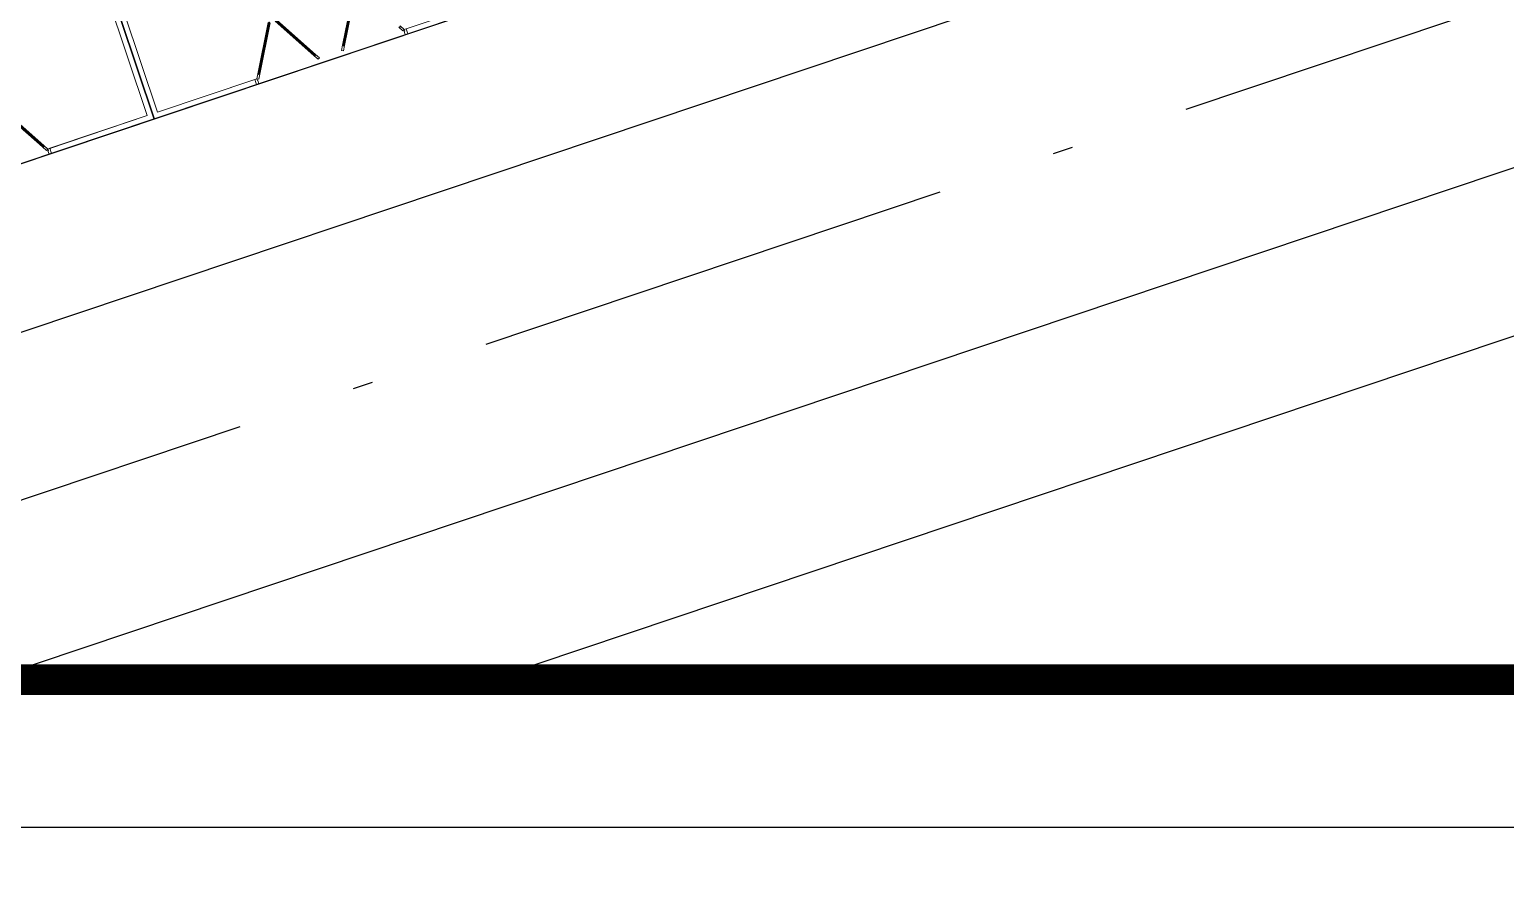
# Model space of a CAD drawing. Header units: metres. Extents: x 568006 to 1139366, y 2064802 to 4131555.
# Drawn here: x 569482.99 to 569510.72, y 2064982.94 to 2064999.03 of the extents above; entities that cross this region are included whole.
import ezdxf
from ezdxf.enums import TextEntityAlignment as Align
from ezdxf.xclip import XClip

# ---------------------------------------------------------------- set-up
doc = ezdxf.new("R2010")
doc.units = ezdxf.units.M
doc.header["$XCLIPFRAME"] = 0
doc.linetypes.add('ACAD_ISO10W100', pattern=[18.5, 12, -3, 0.5, -3])
doc.linetypes.add('CENTER', pattern=[2, 1.25, -0.25, 0.25, -0.25])
doc.layers.get('DEFPOINTS').update_dxf_attribs({"color": 152, "linetype": 'CONTINUOUS'})
for name, color, linetype, lineweight in [('-DOOR', 137, 'CONTINUOUS', 9), ('-LINE1', 7, 'CONTINUOUS', 18), ('A-KY HIEU', 34, 'CONTINUOUS', 20), ('E- RANH GIOI', 1, 'CENTER', 13), ('hung-demlonha', 7, 'CONTINUOUS', 15)]:
    doc.layers.add(name, color=color, linetype=linetype, lineweight=lineweight)
for name, color, linetype in [('datOBt', 42, 'CONTINUOUS'), ('datoHonHop', 42, 'CONTINUOUS'), ('ghi_chu', 7, 'CONTINUOUS'), ('LogDg', 7, 'CONTINUOUS'), ('loKBT', 42, 'CONTINUOUS'), ('TimDg', 222, 'CONTINUOUS'), ('ViaHeS', 32, 'CONTINUOUS')]:
    doc.layers.add(name, color=color, linetype=linetype)
doc.styles.add('QH1', font='arialbd.ttf', dxfattribs={"width": 0.8})

# ---------------------------------------------------------------- blocks, each defined once
blk = doc.blocks.new('A$C33BC4D2A')
at = {"layer": 'A-KY HIEU', "color": 0, "const_width": 1.022}
blk.add_lwpolyline([(14.345, -292.097), (14.345, -4.903), (414.985, -4.903), (414.985, -292.097)], close=True, dxfattribs=at)
at = {"layer": 'DEFPOINTS', "color": 125}
blk.add_lwpolyline([(0, -297), (420, -297), (420, 0), (0, 0)], close=True, dxfattribs=at)
blk = doc.blocks.new('A$C249437F6')
at = {"layer": '-DOOR'}
for p, q in [((29.929, 24.16), (30.419, 23.312)), ((30.449, 23.329), (29.959, 24.178)), ((30.988, 23.329), (31.478, 24.178)), ((31.508, 24.16), (31.018, 23.312)), ((31.608, 24.16), (32.098, 23.312)), ((32.129, 23.329), (31.639, 24.178)), ((29.219, 23.143), (29.219, 23.243)), ((32.219, 23.143), (32.219, 23.243))]:
    blk.add_line(p, q, dxfattribs=at)
for points in [[(29.944, 24.18), (29.935, 24.175), (30.435, 23.309), (30.444, 23.314)], [(31.494, 24.18), (31.503, 24.175), (31.003, 23.309), (30.994, 23.314)], [(31.623, 24.18), (31.614, 24.175), (32.114, 23.309), (32.123, 23.314)], [(29.32, 23.323), (29.315, 23.314), (29.323, 23.309), (29.328, 23.318), (29.339, 23.312), (29.289, 23.225), (29.259, 23.243), (29.309, 23.329)], [(30.439, 23.323), (30.444, 23.314), (30.435, 23.309), (30.43, 23.318), (30.419, 23.312), (30.469, 23.225), (30.499, 23.243), (30.449, 23.329)], [(30.999, 23.323), (30.994, 23.314), (31.003, 23.309), (31.008, 23.318), (31.018, 23.312), (30.968, 23.225), (30.938, 23.243), (30.988, 23.329)], [(32.118, 23.323), (32.123, 23.314), (32.114, 23.309), (32.109, 23.318), (32.098, 23.312), (32.148, 23.225), (32.179, 23.243), (32.129, 23.329)], [(29.269, 23.208), (29.259, 23.208), (29.259, 23.243), (29.219, 23.243), (29.219, 23.143), (29.269, 23.143)], [(32.169, 23.208), (32.179, 23.208), (32.179, 23.243), (32.219, 23.243), (32.219, 23.143), (32.169, 23.143)]]:
    blk.add_lwpolyline(points, close=True, dxfattribs=at)
at = {"layer": '-LINE1', "lineweight": 18}
blk.add_line((32.219, 23.243), (34.149, 23.243), dxfattribs=at)
at = {"layer": '-LINE1', "ltscale": 10}
blk.add_lwpolyline([(21.749, 23.143), (34.249, 23.143), (34.249, 43.143), (21.749, 43.143)], close=True, dxfattribs=at)
blk.add_lwpolyline([(32.179, 23.243), (34.149, 23.243), (34.149, 43.043), (21.849, 43.043), (21.849, 23.243), (22.306, 23.243)], dxfattribs=at)
at = {"layer": '-LINE1', "lineweight": 18}
blk.add_lwpolyline([(23.506, 23.243), (29.219, 23.243), (29.219, 23.143), (23.506, 23.143)], close=True, dxfattribs=at)
blk = doc.blocks.new('tmbc_khub')
at = {"layer": 'datOBt'}
blk.add_lwpolyline([(-200.843, 145.192), (-206.949, 148.411), (-215.153, 177.313), (-211.778, 183.714), (-47.212, 238.942), (-40.771, 235.831), (-30.564, 207.609), (-33.603, 201.316)], close=True, dxfattribs=at)
at = {"layer": 'datoHonHop', "linetype": 'ByBlock'}
blk.add_lwpolyline([(-27.131, 121.072, -0.121118), (-17.218, 143.314, 0.257306), (-14.206, 162.384), (-23.08, 186.918), (-29.521, 190.029), (-136.648, 154.077), (-141.057, 145.214), (-118.786, 78.851), (-69.381, 95.431, 0.007975), (-39.85, 105.869, 0.265194)], format="xyb", close=True, dxfattribs=at)
at = {"layer": 'LogDg'}
for points in [[(-525.939, 380.883), (-629.265, 370.235, 0.338571), (-636.34, 363.569), (-639.445, 344.602, 0.128574), (-633.684, 283.148), (-628.768, 269.649, 0.039408), (-620.799, 252.179), (-607.956, 229.043), (-561.787, 160.747, 0.39217), (-551.194, 158.279), (-505.08, 184.596, -0.007183), (-501.118, 186.783), (-429.258, 225.1), (-405.679, 233.34, -0.181821), (-294.828, 230.731), (-277.694, 223.823, 0.083755), (-253.811, 218.579, 0.513132), (-247.745, 226.211), (-303.035, 420.985, 0.412228), (-315.321, 427.893), (-397.718, 405.105, -0.020567), (-438.245, 395.672), (-483.464, 387.091, -0.021218), (-525.939, 380.883, 0.021218)], [(-145.434, 120.539), (-192.834, 104.632, 0.400458), (-197.985, 94.863), (-189.6, 65.326, 0.428104), (-170.398, 55.202), (-67.473, 89.743, 0.008886), (-34.387, 101.505, 0.278117), (-21.58, 117.706, -0.147047), (-11.053, 141.379, 0.270704), (-7.407, 161.224), (-17.453, 189.001, 0.407417), (-27.521, 193.864), (-136.655, 157.24, 0.414214), (-144.213, 142.045), (-140.395, 130.669, -0.414214), (-145.434, 120.539)]]:
    blk.add_lwpolyline(points, format="xyb", dxfattribs=at)
blk.add_lwpolyline([(-215.799, 185.529, 0.400458), (-220.949, 175.76), (-212.748, 146.869, 0.428104), (-202.507, 141.469), (-29.916, 199.39, 0.421043), (-24.938, 209.695), (-35.144, 237.914, 0.407417), (-45.212, 242.777)], format="xyb", close=True, dxfattribs=at)
at = {"layer": 'loKBT'}
for points in [[(-75.73, 208.275), (-87.581, 204.298), (-81.217, 185.337), (-69.367, 189.314)], [(-87.581, 204.298), (-99.431, 200.321), (-93.068, 181.36), (-81.217, 185.337)]]:
    blk.add_lwpolyline(points, close=True, dxfattribs=at)
at = {"layer": 'TimDg', "linetype": 'ACAD_ISO10W100', "ltscale": 0.75}
blk.add_lwpolyline([(-9.753, 202.992), (-360.991, 85.118)], dxfattribs=at)
at = {"layer": 'ViaHeS'}
blk.add_lwpolyline([(-200.843, 145.192), (-206.949, 148.411), (-215.153, 177.313), (-211.778, 183.714), (-47.212, 238.942), (-40.771, 235.831), (-30.564, 207.609), (-33.603, 201.316)], close=True, dxfattribs=at)
blk.add_lwpolyline([(-133.103, 121.513), (-188.814, 102.817), (-192.189, 96.416), (-183.164, 64.622), (-174.616, 60.115), (-69.381, 95.431, 0.007974), (-39.85, 105.869, 0.265195), (-27.131, 121.072, -0.121118), (-17.218, 143.314, 0.257306), (-14.206, 162.384), (-23.08, 186.918), (-29.521, 190.029), (-136.648, 154.077), (-141.057, 145.214), (-133.103, 121.513)], format="xyb", close=True, dxfattribs=at)
at = {"layer": 'ViaHeS', "xscale": -1, "rotation": 18.55330368460238}
blk.add_blockref('A$C249437F6', (-41.389, 174.293), dxfattribs=at)
at = {"layer": 'ViaHeS', "rotation": 18.55330390338363}
blk.add_blockref('A$C249437F6', (-106.327, 152.497), dxfattribs=at)
at = {"layer": 'hung-demlonha', "color": 7, "ltscale": 5, "style": 'QH1', "width": 0.65}
for tag, p in [('BT04', (-109.598, 191.643)), ('BT06', (-305.798, 171.199)), ('BT05', (-282.572, 137.244))]:
    blk.add_attdef(tag, text='', height=3.96, rotation=0, dxfattribs=at).set_placement(p, align=Align.CENTER)

msp = doc.modelspace()

# ---------------------------------------------------------------- block references
at = {"layer": 'E- RANH GIOI', "xscale": 0.5657142857142857, "yscale": 0.5657142857142857, "zscale": 0.5657142857142857}
msp.add_blockref('A$C33BC4D2A', (569313.173, 2065152.05), dxfattribs=at)
at = {"layer": 'ghi_chu'}
ref = msp.add_blockref('tmbc_khub', (570146.383, 2064664.385), dxfattribs=at)
XClip(ref).set_block_clipping_path([(-286.8505220501, 326.7771365601), (-94.8938893643, 477.8301980081)])

# ---------------------------------------------------------------- next in the draw order: block references
ref = msp.add_blockref('tmbc_khub', (569566.549, 2064812.011), dxfattribs=at)
XClip(ref).set_block_clipping_path([(-245.2612135945, 174.796498704), (-53.3045809087, 337.2658173321)])

# ---------------------------------------------------------------- next in the draw order: linework, layer by layer
msp.add_lwpolyline([(569321.288, 2064986.807), (569513.245, 2064986.807), (569513.245, 2065149.276), (569321.288, 2065149.276)], close=True, dxfattribs=at)

doc.saveas('drawing.dxf')
